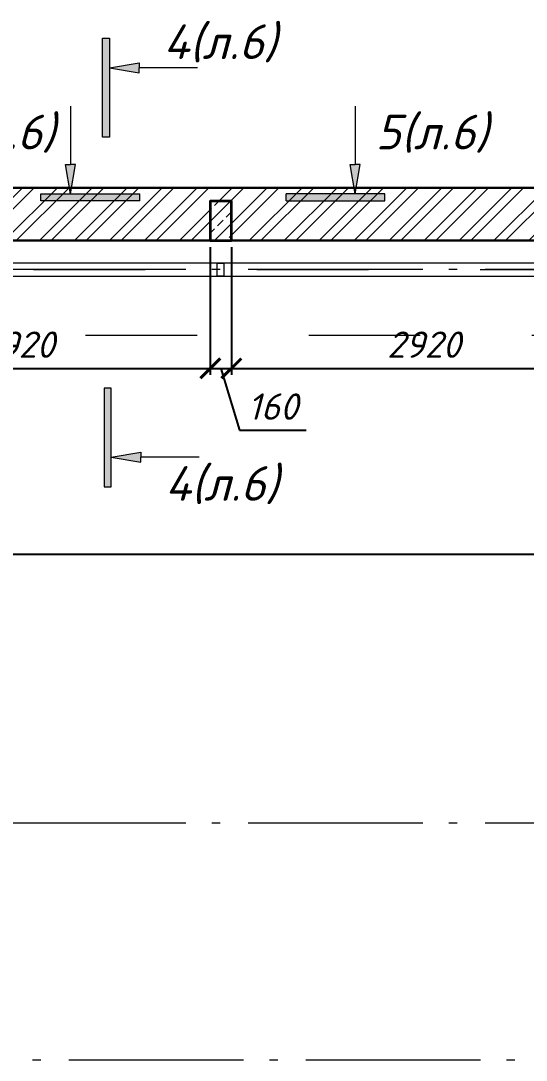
# Model space of a CAD drawing. Header units: millimetres. Extents: x -261261 to 40490, y -238222 to -44846.
# Drawn here: x -179019 to -175185, y -70810 to -62922 of the extents above; entities that cross this region are included whole.
import ezdxf
from ezdxf.enums import TextEntityAlignment as Align

# ---------------------------------------------------------------- set-up
doc = ezdxf.new("R2010")
doc.units = ezdxf.units.MM
doc.header["$MEASUREMENT"] = 0
doc.linetypes.add('Double Dashed', pattern=[1797.222233, 1325, -211.666656, 63.333344, -197.222233])
doc.linetypes.add('Штриховая', pattern=[5644.444466, 2822.222233, -2822.222233])
doc.layers.get('0').update_dxf_attribs({"lineweight": 5})
doc.layers.add('#Hatch', color=252, linetype='Continuous', lineweight=5, true_color=0x696969)
for name, color, linetype, lineweight in [('#Бетон', 10, 'Continuous', 35), ('#Выноски', 150, 'Continuous', 15), ('Конструкции', 160, 'Continuous', 5), ('оси_Ном._пера__96', 7, 'Continuous', 5), ('размеры', 7, 'Continuous', 5)]:
    doc.layers.add(name, color=color, linetype=linetype, lineweight=lineweight)
doc.layers.add('#стены наруж', color=7, linetype='Continuous')
doc.layers.add('оси', color=7, linetype='Continuous')
doc.styles.get("Standard").update_dxf_attribs({"font": 'isocpeui.ttf'})
doc.styles.add('STEP PR', font='isocpeui.ttf')
doc.styles.add('СГЕНЕРИР_СТИЛЬ_3', font='gost_2_304-81_type.ttf')
doc.dimstyles.get("Standard").update_dxf_attribs({"dimtxt": 200, "dimasz": 150, "dimexe": 50, "dimexo": 50, "dimgap": 80, "dimtad": 1, "dimdec": 0, "dimzin": 0, "dimdsep": 46, "dimtxsty": 'Standard', "dimblk": 'ARCHTICK', "dimcen": 5, "dimdle": 50, "dimadec": 0, "dimazin": 0, "dimtfac": 1, "dimtdec": 0, "dimtofl": 0, "dimtmove": 1, "dimatfit": 3, "dimfxl": 1, "dimtolj": 1, "dimtzin": 0, "dimarcsym": 0})

# ---------------------------------------------------------------- blocks, each defined once
blk = doc.blocks.new('Стандартный маркер сетки_16')
at = {"layer": 'оси_Ном._пера__96', "linetype": 'Double Dashed'}
blk.add_line((900, 0), (41068.3, 0), dxfattribs=at)
at = {"layer": 'оси_Ном._пера__96', "style": 'СГЕНЕРИР_СТИЛЬ_3'}
blk.add_attdef('AC_MarkerText_1', text='', height=350, rotation=180, dxfattribs=at).set_placement((-260.8, 269.7), align=Align.BOTTOM_LEFT)
blk = doc.blocks.new('Связ001')
at = {"layer": 'Конструкции', "color": 102, "linetype": 'Continuous', "lineweight": 9}
blk.add_lwpolyline([(5837.4, 0), (5837.4, 100), (0, 100), (0, 0), (5837.4, 0)], dxfattribs=at)
blk = doc.blocks.new('_ArchTick')
at = {"color": 0, "linetype": 'ByBlock', "const_width": 0.15}
blk.add_lwpolyline([(-0.5, -0.5), (0.5, 0.5)], dxfattribs=at)
blk = doc.blocks.new('*D142')
at = {"layer": 'Defpoints', "color": 0, "transparency": 16777216}
for p in [(-180501.5, -65030.4), (-156621.2, -65030.4), (-156621.2, -66969.3)]:
    blk.add_point(p, dxfattribs=at)
at = {"layer": 'размеры', "color": 0, "lineweight": -2, "transparency": 16777216}
for p, q in [((-180501.5, -65080.4), (-180501.5, -67019.3)), ((-156621.2, -65080.4), (-156621.2, -67019.3)), ((-180551.5, -66969.3), (-156571.2, -66969.3))]:
    blk.add_line(p, q, dxfattribs=at)
at = {"layer": 'размеры', "color": 0, "lineweight": -2, "transparency": 16777216, "xscale": 150, "yscale": 150, "zscale": 150, "rotation": 180}
blk.add_blockref('_ArchTick', (-180501.5, -66969.3), dxfattribs=at)
at = {"layer": 'размеры', "color": 0, "lineweight": -2, "transparency": 16777216, "xscale": 150, "yscale": 150, "zscale": 150}
blk.add_blockref('_ArchTick', (-156621.2, -66969.3), dxfattribs=at)
at = {"layer": 'размеры', "color": 0, "transparency": 16777216, "insert": (-167710.8, -66789.3), "char_height": 200, "attachment_point": 5}
blk.add_mtext('\\A1;23880', dxfattribs=at)
blk = doc.blocks.new('сердечник160х300')
at = {"layer": '#Hatch'}
h = blk.add_hatch(dxfattribs=at)
h.set_pattern_fill('ANSI33', color=256, scale=500)
h.paths.add_polyline_path([(80, 150), (-80, 150), (-80, -150), (80, -150)])
at = {"layer": '#Бетон'}
blk.add_lwpolyline([(80, -150), (80, 150), (-80, 150), (-80, -150)], close=True, dxfattribs=at)
blk = doc.blocks.new('*D226')
at = {"layer": 'Defpoints', "color": 0, "transparency": 16777216}
for p in [(-177581.5, -64590.4), (-180501.2, -65010.4), (-177581.5, -65559.8)]:
    blk.add_point(p, dxfattribs=at)
at = {"layer": 'размеры', "color": 0, "lineweight": -2, "transparency": 16777216}
for p, q in [((-177581.5, -64640.4), (-177581.5, -65609.8)), ((-180501.2, -65060.4), (-180501.2, -65609.8)), ((-180551.2, -65559.8), (-177531.5, -65559.8))]:
    blk.add_line(p, q, dxfattribs=at)
at = {"layer": 'размеры', "color": 0, "lineweight": -2, "transparency": 16777216, "xscale": 150, "yscale": 150, "zscale": 150, "rotation": 180}
blk.add_blockref('_ArchTick', (-180501.2, -65559.8), dxfattribs=at)
at = {"layer": 'размеры', "color": 0, "lineweight": -2, "transparency": 16777216, "xscale": 150, "yscale": 150, "zscale": 150}
blk.add_blockref('_ArchTick', (-177581.5, -65559.8), dxfattribs=at)
at = {"layer": 'размеры', "color": 0, "transparency": 16777216, "insert": (-179041.3, -65379.8), "char_height": 200, "attachment_point": 5}
blk.add_mtext('\\A1;2920', dxfattribs=at)
blk = doc.blocks.new('*D227')
at = {"layer": 'Defpoints', "color": 0, "transparency": 16777216}
for p in [(-177581.5, -64590.4), (-177421.5, -64590.4), (-177421.5, -65559.8)]:
    blk.add_point(p, dxfattribs=at)
at = {"layer": 'размеры', "color": 0, "lineweight": -2, "transparency": 16777216}
for p, q in [((-177581.5, -64640.4), (-177581.5, -65609.8)), ((-177421.5, -64640.4), (-177421.5, -65609.8)), ((-177631.5, -65559.8), (-177371.5, -65559.8)), ((-177501.5, -65559.8), (-177360.5, -66029.8)), ((-177360.5, -66029.8), (-176854.1, -66029.8))]:
    blk.add_line(p, q, dxfattribs=at)
at = {"layer": 'размеры', "color": 0, "lineweight": -2, "transparency": 16777216, "xscale": 150, "yscale": 150, "zscale": 150, "rotation": 180}
blk.add_blockref('_ArchTick', (-177581.5, -65559.8), dxfattribs=at)
at = {"layer": 'размеры', "color": 0, "lineweight": -2, "transparency": 16777216, "xscale": 150, "yscale": 150, "zscale": 150}
blk.add_blockref('_ArchTick', (-177421.5, -65559.8), dxfattribs=at)
at = {"layer": 'размеры', "color": 0, "transparency": 16777216, "insert": (-177107.3, -65849.8), "char_height": 200, "attachment_point": 5}
blk.add_mtext('\\A1;160', dxfattribs=at)
blk = doc.blocks.new('*D228')
at = {"layer": 'Defpoints', "color": 0, "transparency": 16777216}
for p in [(-177421.5, -64590.4), (-174501.2, -65010.4), (-174501.2, -65559.8)]:
    blk.add_point(p, dxfattribs=at)
at = {"layer": 'размеры', "color": 0, "lineweight": -2, "transparency": 16777216}
for p, q in [((-177421.5, -64640.4), (-177421.5, -65609.8)), ((-174501.2, -65060.4), (-174501.2, -65609.8)), ((-177471.5, -65559.8), (-174451.2, -65559.8))]:
    blk.add_line(p, q, dxfattribs=at)
at = {"layer": 'размеры', "color": 0, "lineweight": -2, "transparency": 16777216, "xscale": 150, "yscale": 150, "zscale": 150, "rotation": 180}
blk.add_blockref('_ArchTick', (-177421.5, -65559.8), dxfattribs=at)
at = {"layer": 'размеры', "color": 0, "lineweight": -2, "transparency": 16777216, "xscale": 150, "yscale": 150, "zscale": 150}
blk.add_blockref('_ArchTick', (-174501.2, -65559.8), dxfattribs=at)
at = {"layer": 'размеры', "color": 0, "transparency": 16777216, "insert": (-175961.3, -65379.8), "char_height": 200, "attachment_point": 5}
blk.add_mtext('\\A1;2920', dxfattribs=at)
blk = doc.blocks.new('*U251')
at = {"linetype": 'ByBlock', "ltscale": 100}
h = blk.add_hatch(color=256, dxfattribs=at)
h.dxf.hatch_style = 1
h.paths.add_polyline_path([(35, 1000), (-35, 1000), (-35, 0), (35, 0)])
h = blk.add_hatch(color=256, dxfattribs=at)
h.dxf.hatch_style = 1
h.paths.add_polyline_path([(335, 750), (335, 700), (335, 650), (35, 700)])
for p, q in [((-35, 1000), (35, 1000)), ((-35, 0), (-35, 1000)), ((35, 1000), (35, 0)), ((35, 700), (335, 750)), ((335, 750), (335, 700)), ((35, 700), (335, 650)), ((335, 650), (335, 700)), ((35, 0), (-35, 0))]:
    blk.add_line(p, q, dxfattribs=at)
at = {"linetype": 'ByBlock', "ltscale": 100, "extrusion": (0, 1, 0), "elevation": 700}
blk.add_lwpolyline([(-925, 0), (-335, 0)], dxfattribs=at)
at = {"ltscale": 100, "style": 'STEP PR'}
blk.add_attdef('Nv', text='', height=350, dxfattribs=at).set_placement((781, 790), align=Align.RIGHT)
blk = doc.blocks.new('*U249')
at = {"linetype": 'ByBlock', "ltscale": 100}
h = blk.add_hatch(color=256, dxfattribs=at)
h.dxf.hatch_style = 1
h.paths.add_polyline_path([(35, 0), (-35, 0), (-35, -1000), (35, -1000)])
h = blk.add_hatch(color=256, dxfattribs=at)
h.dxf.hatch_style = 1
h.paths.add_polyline_path([(335, -750), (335, -700), (335, -650), (35, -700)])
for p, q in [((35, 0), (-35, 0)), ((-35, 0), (-35, -1000)), ((35, -1000), (35, 0)), ((35, -700), (335, -650)), ((35, -700), (335, -750)), ((335, -650), (335, -700)), ((335, -750), (335, -700)), ((-35, -1000), (35, -1000))]:
    blk.add_line(p, q, dxfattribs=at)
at = {"linetype": 'ByBlock', "ltscale": 100, "extrusion": (0, -1, 0), "elevation": 700}
blk.add_lwpolyline([(925, 0), (335, 0)], dxfattribs=at)
at = {"ltscale": 100, "style": 'STEP PR'}
blk.add_attdef('Nv', text='', height=350, dxfattribs=at).set_placement((781, -1140), align=Align.RIGHT)
blk = doc.blocks.new('*U267')
at = {"ltscale": 100}
h = blk.add_hatch(color=256, dxfattribs=at)
h.dxf.hatch_style = 1
h.paths.add_polyline_path([(-85, 1070), (-35, 1070), (15, 1070), (-35, 770)])
h = blk.add_hatch(color=256, dxfattribs=at)
h.dxf.hatch_style = 1
h.paths.add_polyline_path([(665, 700), (665, 770), (-335, 770), (-335, 700)])
at = {"linetype": 'Continuous', "ltscale": 100}
for p, q in [((-85, 1070), (-35, 1070)), ((-35, 770), (-85, 1070)), ((-35, 770), (15, 1070)), ((15, 1070), (-35, 1070)), ((-335, 700), (-335, 770)), ((-335, 770), (665, 770)), ((665, 700), (-335, 700))]:
    blk.add_line(p, q, dxfattribs=at)
at = {"linetype": 'Continuous', "ltscale": 100, "extrusion": (-1, -1e-16, 0), "elevation": 35}
blk.add_lwpolyline([(-1660, 0), (-1070, 0)], dxfattribs=at)
at = {"linetype": 'Continuous', "ltscale": 100}
blk.add_lwpolyline([(665, 700), (665, 770)], dxfattribs=at)
at = {"ltscale": 100, "style": 'STEP PR'}
blk.add_attdef('Nh', text='', height=350, dxfattribs=at).set_placement((-192, 1222), align=Align.RIGHT)
blk = doc.blocks.new('*U532')
at = {"ltscale": 100}
h = blk.add_hatch(color=256, dxfattribs=at)
h.dxf.hatch_style = 1
h.paths.add_polyline_path([(1415, 1070), (1365, 1070), (1315, 1070), (1365, 770)])
h = blk.add_hatch(color=256, dxfattribs=at)
h.dxf.hatch_style = 1
h.paths.add_polyline_path([(1665, 700), (1665, 770), (665, 770), (665, 700)])
at = {"linetype": 'Continuous', "ltscale": 100}
for p, q in [((1365, 770), (1315, 1070)), ((1315, 1070), (1365, 1070)), ((1415, 1070), (1365, 1070)), ((1365, 770), (1415, 1070)), ((1665, 770), (665, 770)), ((1665, 700), (1665, 770)), ((665, 700), (1665, 700))]:
    blk.add_line(p, q, dxfattribs=at)
at = {"linetype": 'Continuous', "ltscale": 100, "extrusion": (1, -1e-16, 0), "elevation": 1365}
blk.add_lwpolyline([(1660, 0), (1070, 0)], dxfattribs=at)
at = {"linetype": 'Continuous', "ltscale": 100}
blk.add_lwpolyline([(665, 700), (665, 770)], dxfattribs=at)
at = {"ltscale": 100, "style": 'STEP PR'}
blk.add_attdef('Nh', text='', height=350, dxfattribs=at).set_placement((1799, 1222), align=Align.RIGHT)

msp = doc.modelspace()

# ---------------------------------------------------------------- hatches: boundary and pattern name
at = {"layer": '#Hatch'}
h = msp.add_hatch(dxfattribs=at)
h.set_pattern_fill('ANSI32', color=256, scale=500)
h.paths.add_polyline_path([(-146380.9, -64190.4), (-147001.2, -64190.4), (-147001.2, -64259), (-147001.2, -64590.4), (-146780.9, -64590.4), (-146780.9, -64810.4), (-146380.9, -64810.4)])
h.paths.add_polyline_path([(-146380.9, -64810.4), (-146780.9, -64810.4), (-146780.9, -65310.4), (-146380.9, -65310.4)])
h.paths.add_polyline_path([(-177581.5, -64590.4), (-177581.5, -64290.4), (-177421.5, -64290.4), (-177421.5, -64590.4), (-171581.5, -64590.4), (-171581.5, -64290.4), (-171421.5, -64290.4), (-171421.5, -64590.4), (-165581.5, -64590.4), (-165581.5, -64290.4), (-165421.5, -64290.4), (-165421.5, -64590.4), (-159581.5, -64590.4), (-159581.5, -64290.4), (-159421.5, -64290.4), (-159421.5, -64590.4), (-150081.5, -64590.4), (-150081.5, -64290.4), (-149921.5, -64290.4), (-149921.5, -64590.4), (-147001.2, -64590.4), (-147001.2, -64259), (-147001.2, -64190.4), (-184301.2, -64190.4), (-184301.2, -64590.4), (-180700.9, -64590.4)])

# ---------------------------------------------------------------- linework, layer by layer
at = {"layer": '#стены наруж', "lineweight": 30}
msp.add_lwpolyline([(-180700.9, -64590.4), (-146780.9, -64590.4), (-146780.9, -65310.4), (-146380.9, -65310.4), (-146380.9, -64190.4), (-184301.2, -64190.4), (-184301.2, -64590.4), (-180700.9, -64590.4)], dxfattribs=at)
at = {"layer": 'Defpoints', "color": 4, "linetype": 'Штриховая', "lineweight": 5, "ltscale": 0.3}
msp.add_lwpolyline([(-184002.2, -64810.4), (-147201.8, -64810.4), (-147201.8, -65310.6), (-184002.2, -65310.6)], close=True, dxfattribs=at)
at = {"layer": 'Конструкции', "color": 83, "linetype": 'Continuous', "true_color": 0x7dc93b}
msp.add_lwpolyline([(-177530.4, -64760.4), (-177477.8, -64760.4), (-177477.8, -64860.4), (-177530.4, -64860.4)], close=True, dxfattribs=at)
at = {"layer": 'оси_Ном._пера__96', "linetype": 'Double Dashed'}
for p, q in [((-143619.1, -64810.4), (-216265.2, -64810.4)), ((-143182.5, -70810.4), (-215482.5, -70810.4))]:
    msp.add_line(p, q, dxfattribs=at)

# ---------------------------------------------------------------- block references
at = {"layer": '#Выноски'}
ref = msp.add_blockref('*U251', (-178373, -63804.5), dxfattribs=dict(at, xscale=0.75, yscale=0.75, zscale=0.75))
ref.add_attrib('Nv', '4(л.6)', dxfattribs={"layer": '0', "ltscale": 100, "height": 262.5, "style": 'STEP PR'}).set_placement((-177076.7, -63211.9), align=Align.RIGHT)
at = {"layer": '#Выноски', "xscale": 0.75, "yscale": 0.75, "zscale": 0.75}
msp.add_blockref('*U267', (-178615.2, -64814), dxfattribs=at).add_auto_attribs({'Nh': '5(л.6)'})
at = {"layer": '#Выноски'}
ref = msp.add_blockref('*U532', (-177505.5, -64814), dxfattribs=dict(at, xscale=0.75, yscale=0.75, zscale=0.75))
ref.add_attrib('Nh', '5(л.6)', dxfattribs={"layer": '0', "ltscale": 100, "height": 262.5, "style": 'STEP PR'}).set_placement((-175472.6, -63897.6), align=Align.RIGHT)
ref = msp.add_blockref('*U249', (-178360.5, -65709.3), dxfattribs=dict(at, xscale=0.75, yscale=0.75, zscale=0.75))
ref.add_attrib('Nv', '4(л.6)', dxfattribs={"layer": '0', "ltscale": 100, "height": 262.5, "style": 'STEP PR'}).set_placement((-177064.3, -66564.3), align=Align.RIGHT)
at = {"layer": 'Конструкции', "color": 0, "linetype": 'Continuous', "xscale": 0.9584354169361498, "zscale": 1000}
msp.add_blockref('Связ001', (-180301.5, -64860.4), dxfattribs=at)
at = {"layer": 'оси', "color": 251, "linetype": 'Continuous', "lineweight": 13, "zscale": 1000, "rotation": 180}
msp.add_blockref('Стандартный маркер сетки_16', (-142719.1, -69010.4), dxfattribs=at)
at = {"layer": 'размеры'}
msp.add_blockref('сердечник160х300', (-177501.5, -64440.4), dxfattribs=at)

# ---------------------------------------------------------------- dimensions: what is measured, and where the dimension line sits
for base, p1, p2, picture, middle in [((-177581.5, -65559.8), (-180501.2, -65010.4), (-177581.5, -64590.4), '*D226', (-179041.3, -65379.8)), ((-177421.5, -65559.8), (-177581.5, -64590.4), (-177421.5, -64590.4), '*D227', (-177280.5, -65849.8)), ((-174501.2, -65559.8), (-177421.5, -64590.4), (-174501.2, -65010.4), '*D228', (-175961.3, -65379.8))]:
    dim = msp.add_linear_dim(base=base, p1=p1, p2=p2, dimstyle='Standard', dxfattribs=at)
    dim.commit()
    dim.dimension.update_dxf_attribs({"geometry": picture, "text_midpoint": middle})
dim = msp.add_linear_dim(base=(-156621.2, -66969.3), p1=(-180501.5, -65030.4), p2=(-156621.2, -65030.4), dimstyle='Standard', dxfattribs=at)
dim.commit()
dim.dimension.update_dxf_attribs({"geometry": '*D142', "text_midpoint": (-167710.8, -66969.3), "dimtype": 160})

doc.saveas('drawing.dxf')
